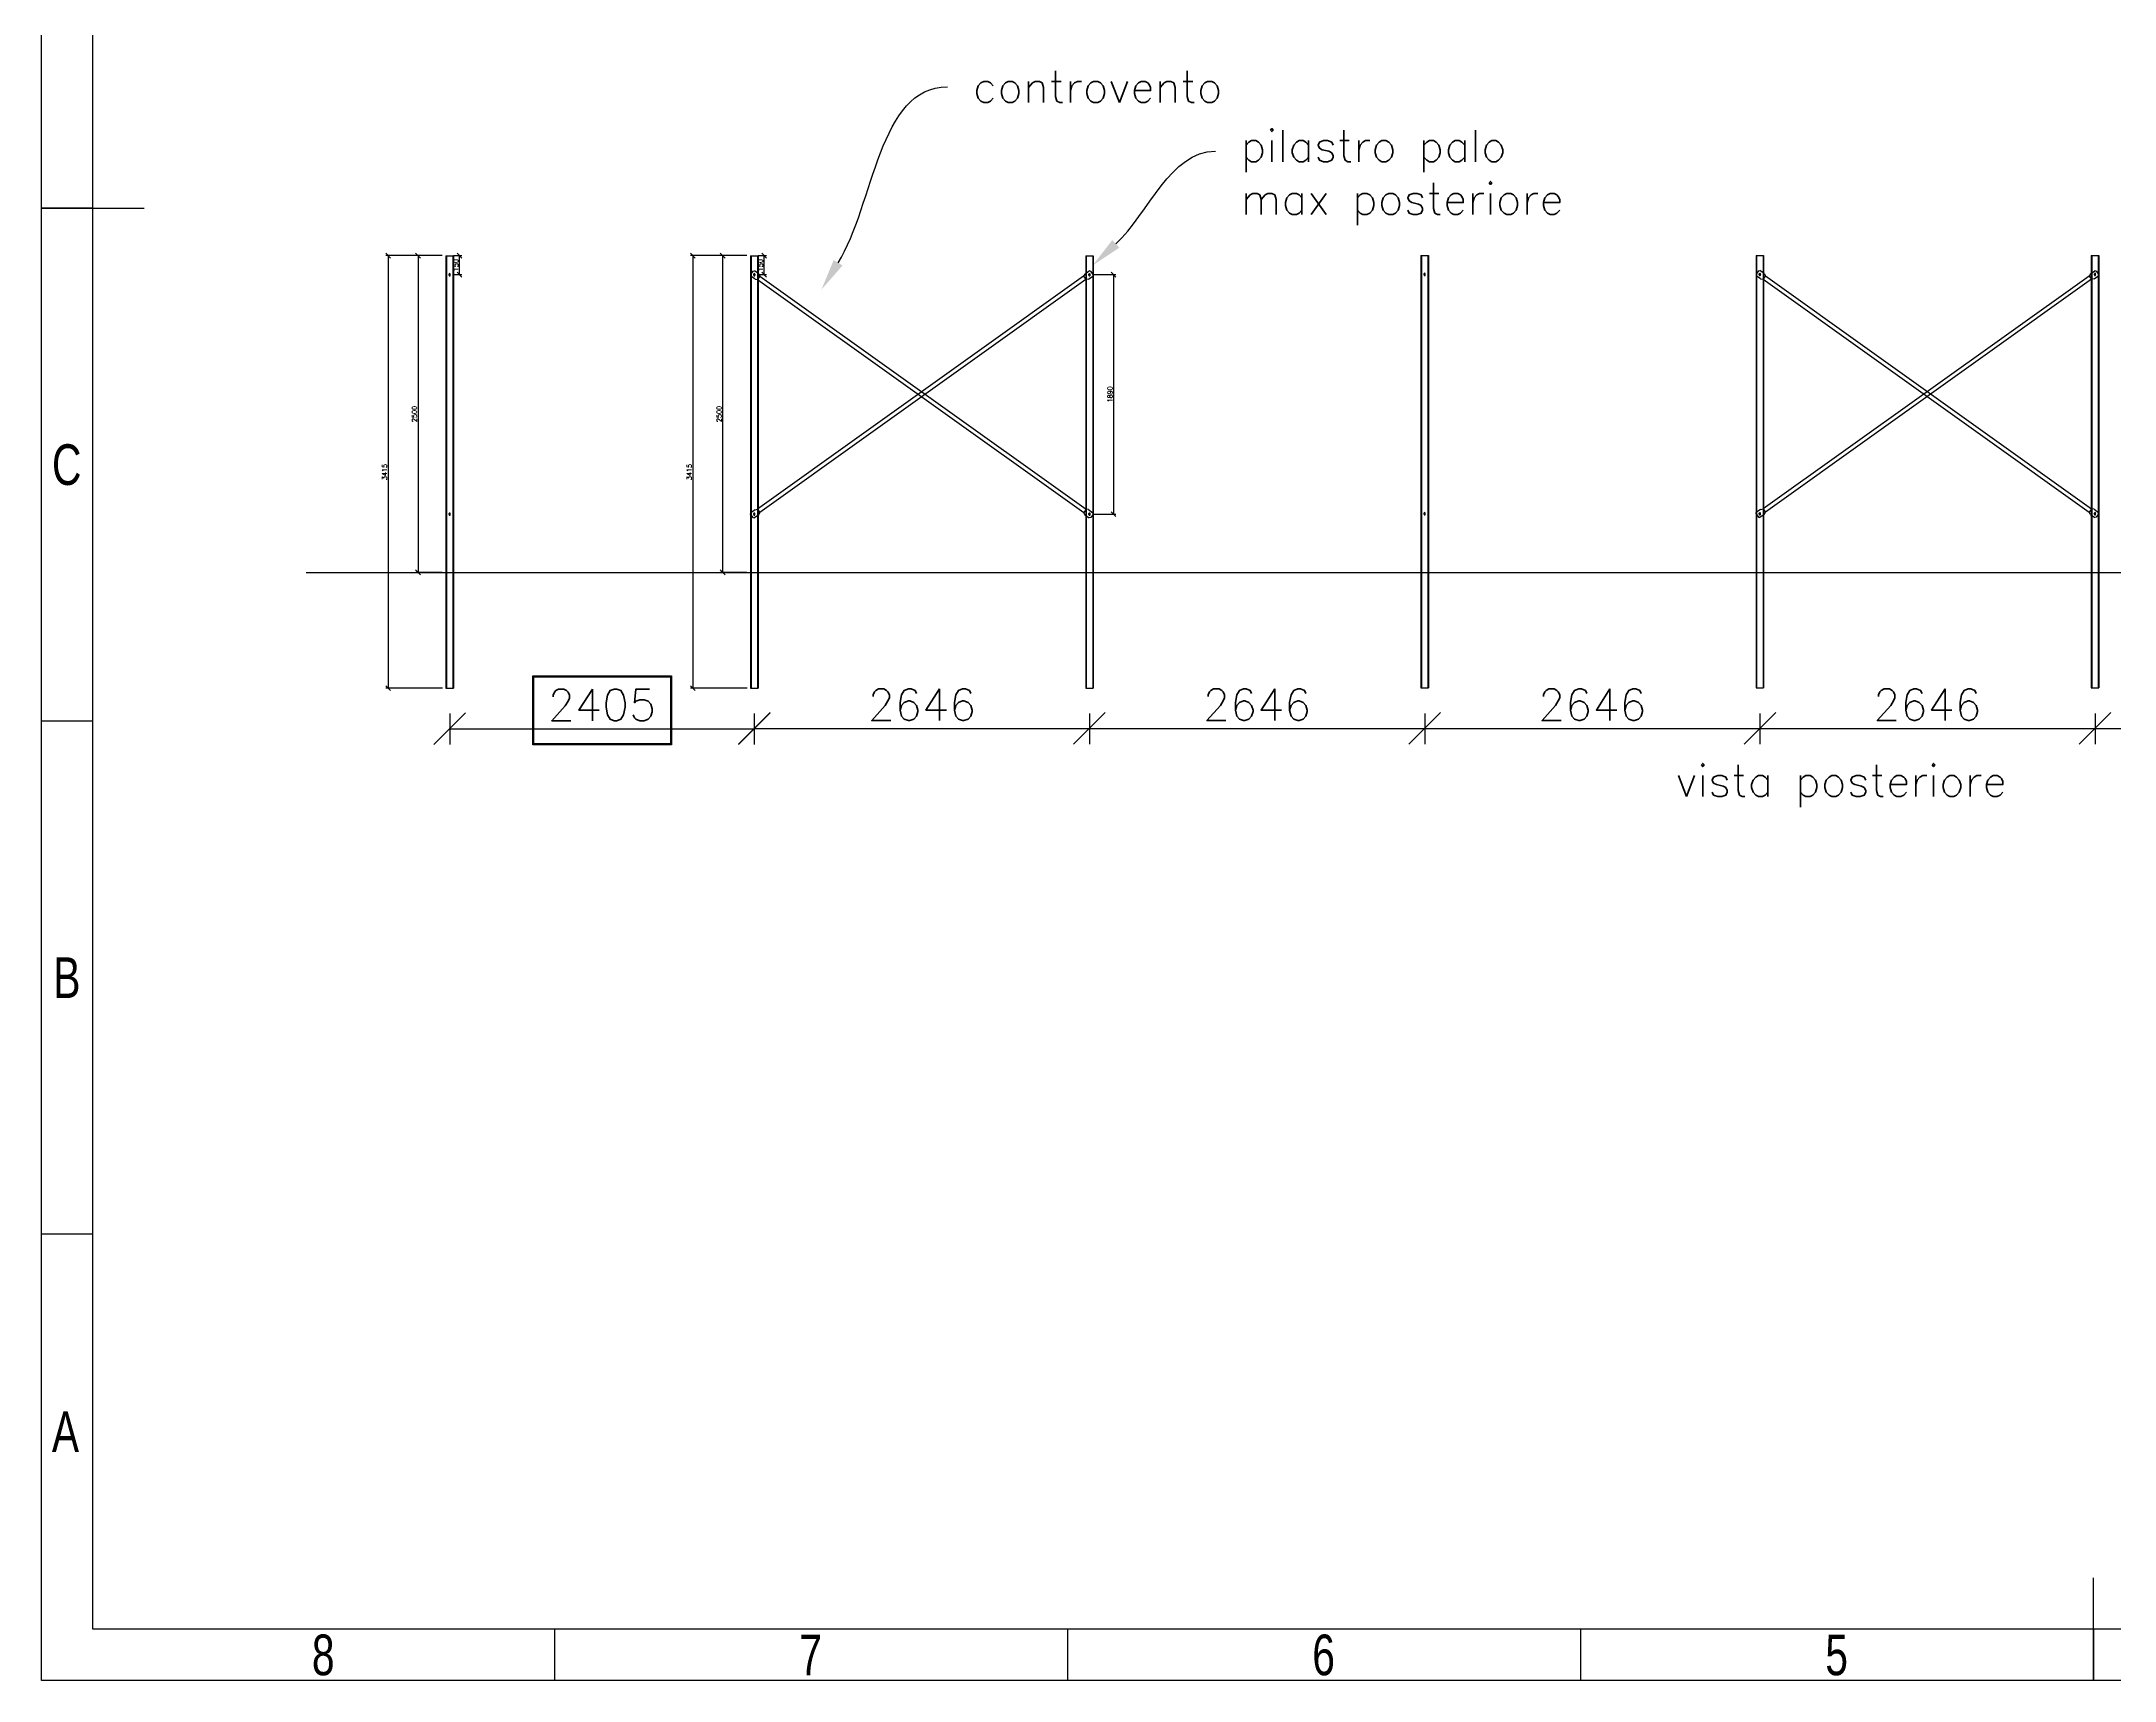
# Model space of a CAD drawing. Header units: millimetres. Extents: x -116399 to 112199, y -90759 to -31335.
# Drawn here: x -369 to 15997, y -90759 to -77820 of the extents above; entities that cross this region are included whole.
import ezdxf
from ezdxf import colors
from ezdxf.entities.mleader import LeaderData, LeaderLine
from ezdxf.math import Vec2, Vec3

# ---------------------------------------------------------------- set-up
doc = ezdxf.new("R2010")
doc.units = ezdxf.units.MM
doc.styles.add('Annotative', font='simplex.shx', dxfattribs={"height": 2.5})
doc.styles.add('SLDTEXTSTYLE0', font='TXT', dxfattribs={"width": 0.75})
doc.dimstyles.new('Annotative', dxfattribs={"dimscale": 0, "dimtxt": 2.5, "dimasz": 2.5, "dimexe": 1.25, "dimexo": 2, "dimtad": 1, "dimtxsty": 'Annotative', "dimblk": 'OBLIQUE', "dimcen": 2.5, "dimazin": 3, "dimtfac": 1, "dimtmove": 0, "dimatfit": 3, "dimfxl": 1})

# ---------------------------------------------------------------- blocks, each defined once
blk = doc.blocks.new('1_50 TERRANOVA oriz A3')
at = {"color": 7, "linetype": 'Continuous'}
for p, q in [((0, -14350), (0, 0)), ((250, -14100), (250, -250)), ((0, -7175), (500, -7175)), ((250, -7175), (0, -7175)), ((250, -9675), (0, -9675)), ((250, -12175), (0, -12175)), ((10000, -14350), (10000, -13850)), ((19750, -14100), (250, -14100)), ((2500, -14100), (2500, -14350)), ((5000, -14100), (5000, -14350)), ((7500, -14100), (7500, -14350)), ((10000, -14100), (10000, -14350)), ((20000, -14350), (0, -14350))]:
    blk.add_line(p, q, dxfattribs=at)
at = {"color": 7, "linetype": 'Continuous', "char_height": 198, "attachment_point": 2, "style": 'SLDTEXTSTYLE0'}
for s, insert in [('C', (123, -8326)), ('B', (124, -10826)), ('A', (117, -13039)), ('8', (1373, -14126)), ('7', (3748, -14126)), ('6', (6248, -14126)), ('5', (8748, -14126))]:
    blk.add_mtext(s, dxfattribs=dict(at, insert=insert))
blk = doc.blocks.new('_Oblique')
at = {"color": 0, "linetype": 'ByBlock', "lineweight": -2}
blk.add_line((-0.5, -0.5), (0.5, 0.5), dxfattribs=at)
blk = doc.blocks.new('*D536')
at = {"color": 8, "lineweight": -2}
for p, q in [((2854, -83126), (2854, -83371)), ((5259, -83126), (5259, -83371)), ((2854, -83246), (5259, -83246))]:
    blk.add_line(p, q, dxfattribs=at)
at = {"layer": 'Defpoints', "color": 0}
for p in [(2854, -82926), (5259, -82926), (5259, -83246)]:
    blk.add_point(p, dxfattribs=at)
at = {"color": 8, "lineweight": -2, "xscale": 250, "yscale": 250, "zscale": 250, "rotation": 180}
blk.add_blockref('_Oblique', (2854, -83246), dxfattribs=at)
at = {"color": 8, "lineweight": -2, "xscale": 250, "yscale": 250, "zscale": 250}
blk.add_blockref('_Oblique', (5259, -83246), dxfattribs=at)
at = {"insert": (4056, -83058), "char_height": 250, "attachment_point": 5, "style": 'Annotative'}
blk.add_mtext('2405', dxfattribs=at)
blk = doc.blocks.new('*D537')
at = {"color": 8, "lineweight": -2}
for p, q in [((7905, -83124), (7905, -83368)), ((10551, -83124), (10551, -83368)), ((7905, -83243), (10551, -83243))]:
    blk.add_line(p, q, dxfattribs=at)
at = {"layer": 'Defpoints', "color": 0}
for p in [(7905, -82924), (10551, -82924), (10551, -83243)]:
    blk.add_point(p, dxfattribs=at)
at = {"color": 8, "lineweight": -2, "xscale": 250, "yscale": 250, "zscale": 250, "rotation": 180}
blk.add_blockref('_Oblique', (7905, -83243), dxfattribs=at)
at = {"color": 8, "lineweight": -2, "xscale": 250, "yscale": 250, "zscale": 250}
blk.add_blockref('_Oblique', (10551, -83243), dxfattribs=at)
at = {"insert": (9228, -83056), "char_height": 250, "attachment_point": 5, "style": 'Annotative'}
blk.add_mtext('2646', dxfattribs=at)
blk = doc.blocks.new('*D538')
at = {"color": 8, "lineweight": -2}
for p, q in [((10551, -83124), (10551, -83368)), ((13197, -83124), (13197, -83368)), ((10551, -83243), (13197, -83243))]:
    blk.add_line(p, q, dxfattribs=at)
at = {"layer": 'Defpoints', "color": 0}
for p in [(10551, -82924), (13197, -82924), (13197, -83243)]:
    blk.add_point(p, dxfattribs=at)
at = {"color": 8, "lineweight": -2, "xscale": 250, "yscale": 250, "zscale": 250, "rotation": 180}
blk.add_blockref('_Oblique', (10551, -83243), dxfattribs=at)
at = {"color": 8, "lineweight": -2, "xscale": 250, "yscale": 250, "zscale": 250}
blk.add_blockref('_Oblique', (13197, -83243), dxfattribs=at)
at = {"insert": (11874, -83056), "char_height": 250, "attachment_point": 5, "style": 'Annotative'}
blk.add_mtext('2646', dxfattribs=at)
blk = doc.blocks.new('*D539')
at = {"color": 8, "lineweight": -2}
for p, q in [((13197, -83124), (13197, -83368)), ((15843, -83124), (15843, -83368)), ((13197, -83243), (15843, -83243))]:
    blk.add_line(p, q, dxfattribs=at)
at = {"layer": 'Defpoints', "color": 0}
for p in [(13197, -82924), (15843, -82924), (15843, -83243)]:
    blk.add_point(p, dxfattribs=at)
at = {"color": 8, "lineweight": -2, "xscale": 250, "yscale": 250, "zscale": 250, "rotation": 180}
blk.add_blockref('_Oblique', (13197, -83243), dxfattribs=at)
at = {"color": 8, "lineweight": -2, "xscale": 250, "yscale": 250, "zscale": 250}
blk.add_blockref('_Oblique', (15843, -83243), dxfattribs=at)
at = {"insert": (14520, -83056), "char_height": 250, "attachment_point": 5, "style": 'Annotative'}
blk.add_mtext('2646', dxfattribs=at)
blk = doc.blocks.new('*D540')
at = {"color": 8, "lineweight": -2}
for p, q in [((15843, -83124), (15843, -83368)), ((18489, -83124), (18489, -83368)), ((15843, -83243), (18489, -83243))]:
    blk.add_line(p, q, dxfattribs=at)
at = {"layer": 'Defpoints', "color": 0}
for p in [(15843, -82924), (18489, -82924), (18489, -83243)]:
    blk.add_point(p, dxfattribs=at)
at = {"color": 8, "lineweight": -2, "xscale": 250, "yscale": 250, "zscale": 250, "rotation": 180}
blk.add_blockref('_Oblique', (15843, -83243), dxfattribs=at)
at = {"color": 8, "lineweight": -2, "xscale": 250, "yscale": 250, "zscale": 250}
blk.add_blockref('_Oblique', (18489, -83243), dxfattribs=at)
at = {"insert": (17166, -83056), "char_height": 250, "attachment_point": 5, "style": 'Annotative'}
blk.add_mtext('2646', dxfattribs=at)
blk = doc.blocks.new('*D544')
at = {"color": 8, "lineweight": -2}
for p, q in [((5199, -79511), (4754, -79511)), ((4773, -79511), (4773, -82926)), ((5203, -82926), (4754, -82926))]:
    blk.add_line(p, q, dxfattribs=at)
at = {"layer": 'Defpoints', "color": 0}
for p in [(5229, -79511), (4773, -82926), (5233, -82926)]:
    blk.add_point(p, dxfattribs=at)
at = {"color": 8, "lineweight": -2, "xscale": 37.5, "yscale": 37.5, "zscale": 37.5}
for p, rotation in [((4773, -79511), 90), ((4773, -82926), 270)]:
    blk.add_blockref('_Oblique', p, dxfattribs=dict(at, rotation=rotation))
at = {"insert": (4745, -81219), "char_height": 37.5, "attachment_point": 5, "rotation": 90, "style": 'Annotative'}
blk.add_mtext('3415', dxfattribs=at)
blk = doc.blocks.new('*D545')
at = {"color": 8, "lineweight": -2}
for p, q in [((5199, -79511), (4991, -79511)), ((5009, -79511), (5009, -82011)), ((5199, -82011), (4991, -82011))]:
    blk.add_line(p, q, dxfattribs=at)
at = {"layer": 'Defpoints', "color": 0}
for p in [(5229, -79511), (5009, -82011), (5229, -82011)]:
    blk.add_point(p, dxfattribs=at)
at = {"color": 8, "lineweight": -2, "xscale": 37.5, "yscale": 37.5, "zscale": 37.5}
for p, rotation in [((5009, -79511), 90), ((5009, -82011), 270)]:
    blk.add_blockref('_Oblique', p, dxfattribs=dict(at, rotation=rotation))
at = {"insert": (4981, -80761), "char_height": 37.5, "attachment_point": 5, "rotation": 90, "style": 'Annotative'}
blk.add_mtext('2500', dxfattribs=at)
blk = doc.blocks.new('*D546')
at = {"color": 8, "lineweight": -2}
for p, q in [((5289, -79511), (5355, -79511)), ((5336, -79661), (5336, -79511)), ((5289, -79661), (5355, -79661))]:
    blk.add_line(p, q, dxfattribs=at)
at = {"layer": 'Defpoints', "color": 0}
for p in [(5259, -79511), (5336, -79511), (5259, -79661)]:
    blk.add_point(p, dxfattribs=at)
at = {"color": 8, "lineweight": -2, "xscale": 37.5, "yscale": 37.5, "zscale": 37.5}
for p, rotation in [((5336, -79511), 90), ((5336, -79661), 270)]:
    blk.add_blockref('_Oblique', p, dxfattribs=dict(at, rotation=rotation))
at = {"insert": (5308, -79586), "char_height": 37.5, "attachment_point": 5, "rotation": 90, "style": 'Annotative'}
blk.add_mtext('150', dxfattribs=at)
blk = doc.blocks.new('*D553')
at = {"color": 8, "lineweight": -2}
for p, q in [((2794, -79511), (2349, -79511)), ((2368, -79511), (2368, -82926)), ((2798, -82926), (2349, -82926))]:
    blk.add_line(p, q, dxfattribs=at)
at = {"layer": 'Defpoints', "color": 0}
for p in [(2824, -79511), (2368, -82926), (2828, -82926)]:
    blk.add_point(p, dxfattribs=at)
at = {"color": 8, "lineweight": -2, "xscale": 37.5, "yscale": 37.5, "zscale": 37.5}
for p, rotation in [((2368, -79511), 90), ((2368, -82926), 270)]:
    blk.add_blockref('_Oblique', p, dxfattribs=dict(at, rotation=rotation))
at = {"insert": (2340, -81219), "char_height": 37.5, "attachment_point": 5, "rotation": 90, "style": 'Annotative'}
blk.add_mtext('3415', dxfattribs=at)
blk = doc.blocks.new('*D554')
at = {"color": 8, "lineweight": -2}
for p, q in [((2794, -79511), (2586, -79511)), ((2604, -79511), (2604, -82011)), ((2794, -82011), (2586, -82011))]:
    blk.add_line(p, q, dxfattribs=at)
at = {"layer": 'Defpoints', "color": 0}
for p in [(2824, -79511), (2604, -82011), (2824, -82011)]:
    blk.add_point(p, dxfattribs=at)
at = {"color": 8, "lineweight": -2, "xscale": 37.5, "yscale": 37.5, "zscale": 37.5}
for p, rotation in [((2604, -79511), 90), ((2604, -82011), 270)]:
    blk.add_blockref('_Oblique', p, dxfattribs=dict(at, rotation=rotation))
at = {"insert": (2576, -80761), "char_height": 37.5, "attachment_point": 5, "rotation": 90, "style": 'Annotative'}
blk.add_mtext('2500', dxfattribs=at)
blk = doc.blocks.new('*D555')
at = {"color": 8, "lineweight": -2}
for p, q in [((2884, -79511), (2950, -79511)), ((2931, -79661), (2931, -79511)), ((2884, -79661), (2950, -79661))]:
    blk.add_line(p, q, dxfattribs=at)
at = {"layer": 'Defpoints', "color": 0}
for p in [(2854, -79511), (2931, -79511), (2854, -79661)]:
    blk.add_point(p, dxfattribs=at)
at = {"color": 8, "lineweight": -2, "xscale": 37.5, "yscale": 37.5, "zscale": 37.5}
for p, rotation in [((2931, -79511), 90), ((2931, -79661), 270)]:
    blk.add_blockref('_Oblique', p, dxfattribs=dict(at, rotation=rotation))
at = {"insert": (2903, -79586), "char_height": 37.5, "attachment_point": 5, "rotation": 90, "style": 'Annotative'}
blk.add_mtext('150', dxfattribs=at)
blk = doc.blocks.new('*D556')
at = {"color": 8, "lineweight": -2}
for p, q in [((7935, -79661), (8114, -79661)), ((8095, -79661), (8095, -81551)), ((7935, -81551), (8114, -81551))]:
    blk.add_line(p, q, dxfattribs=at)
at = {"layer": 'Defpoints', "color": 0}
for p in [(7905, -79661), (7905, -81551), (8095, -81551)]:
    blk.add_point(p, dxfattribs=at)
at = {"color": 8, "lineweight": -2, "xscale": 37.5, "yscale": 37.5, "zscale": 37.5}
for p, rotation in [((8095, -79661), 90), ((8095, -81551), 270)]:
    blk.add_blockref('_Oblique', p, dxfattribs=dict(at, rotation=rotation))
at = {"insert": (8067, -80606), "char_height": 37.5, "attachment_point": 5, "rotation": 90, "style": 'Annotative'}
blk.add_mtext('1890', dxfattribs=at)
blk = doc.blocks.new('A$Cfa87487f')
at = {"color": 1}
for p, q in [((-25, 21), (-17, 30)), ((-25, 21), (-25, -11)), ((25, 30), (-17, 30)), ((25, 30), (43, 21)), ((43, 21), (3207, 21)), ((43, 21), (43, -11)), ((3225, 30), (3207, 21)), ((3207, 21), (3207, -11)), ((3225, 30), (3267, 30)), ((3275, 21), (3267, 30)), ((3275, 21), (3275, -11)), ((-25, -11), (-17, -20)), ((25, -20), (-17, -20)), ((25, -20), (43, -11)), ((43, -11), (3207, -11)), ((3225, -20), (3207, -11)), ((3225, -20), (3267, -20)), ((3275, -11), (3267, -20))]:
    blk.add_line(p, q, dxfattribs=at)
for centre in [(0, 5), (3250, 5)]:
    blk.add_circle(centre, 5, dxfattribs=at)
blk = doc.blocks.new('*D557')
at = {"color": 8, "lineweight": -2}
for p, q in [((5259, -83124), (5259, -83368)), ((7905, -83124), (7905, -83368)), ((5259, -83243), (7905, -83243))]:
    blk.add_line(p, q, dxfattribs=at)
at = {"layer": 'Defpoints', "color": 0}
for p in [(5259, -82924), (7905, -82924), (7905, -83243)]:
    blk.add_point(p, dxfattribs=at)
at = {"color": 8, "lineweight": -2, "xscale": 250, "yscale": 250, "zscale": 250, "rotation": 180}
blk.add_blockref('_Oblique', (5259, -83243), dxfattribs=at)
at = {"color": 8, "lineweight": -2, "xscale": 250, "yscale": 250, "zscale": 250}
blk.add_blockref('_Oblique', (7905, -83243), dxfattribs=at)
at = {"insert": (6582, -83056), "char_height": 250, "attachment_point": 5, "style": 'Annotative'}
blk.add_mtext('2646', dxfattribs=at)

msp = doc.modelspace()

# ---------------------------------------------------------------- linework, layer by layer
at = {"color": 7, "linetype": 'Continuous', "lineweight": 25}
for p, q in [((2823.876, -79511.49), (2823.876, -82926.49)), ((2823.876, -79511.49), (2827.876, -79511.49)), ((2827.876, -79511.49), (2879.876, -79511.49)), ((2827.876, -79511.49), (2827.876, -82926.49)), ((2879.876, -79511.49), (2883.876, -79511.49)), ((2879.876, -79511.49), (2879.876, -82926.49)), ((2883.876, -79511.49), (2883.876, -82926.49)), ((5228.876, -79511.49), (5228.876, -82926.49)), ((5228.876, -79511.49), (5232.876, -79511.49)), ((5232.876, -79511.49), (5284.876, -79511.49)), ((5232.876, -79511.49), (5232.876, -82926.49)), ((5284.876, -79511.49), (5288.876, -79511.49)), ((5284.876, -79511.49), (5284.876, -82926.49)), ((5288.876, -79511.49), (5288.876, -82926.49)), ((7874.876, -79511.49), (7874.876, -82926.49)), ((7874.876, -79511.49), (7878.876, -79511.49)), ((7878.876, -79511.49), (7930.876, -79511.49)), ((7878.876, -79511.49), (7878.876, -82926.49)), ((7930.876, -79511.49), (7934.876, -79511.49)), ((7930.876, -79511.49), (7930.876, -82926.49)), ((7934.876, -79511.49), (7934.876, -82926.49)), ((10520.876, -79508.739), (10520.876, -82923.739)), ((10520.876, -79508.739), (10524.876, -79508.739)), ((10524.876, -79508.739), (10576.876, -79508.739)), ((10524.876, -79508.739), (10524.876, -82923.739)), ((10576.876, -79508.739), (10580.876, -79508.739)), ((10576.876, -79508.739), (10576.876, -82923.739)), ((10580.876, -79508.739), (10580.876, -82923.739)), ((13166.876, -79508.739), (13166.876, -82923.739)), ((13166.876, -79508.739), (13170.876, -79508.739)), ((13170.876, -79508.739), (13222.876, -79508.739)), ((13170.876, -79508.739), (13170.876, -82923.739)), ((13222.876, -79508.739), (13226.876, -79508.739)), ((13222.876, -79508.739), (13222.876, -82923.739)), ((13226.876, -79508.739), (13226.876, -82923.739)), ((15812.876, -79508.739), (15812.876, -82923.739)), ((15812.876, -79508.739), (15816.876, -79508.739)), ((15816.876, -79508.739), (15868.876, -79508.739)), ((15816.876, -79508.739), (15816.876, -82923.739)), ((15868.876, -79508.739), (15872.876, -79508.739)), ((15868.876, -79508.739), (15868.876, -82923.739)), ((15872.876, -79508.739), (15872.876, -82923.739)), ((2848.876, -79665.49), (2848.876, -79657.49)), ((2858.876, -79665.49), (2858.876, -79657.49)), ((2858.876, -79665.49), (2858.876, -79658.906)), ((5253.876, -79665.49), (5253.876, -79657.49)), ((5263.876, -79665.49), (5263.876, -79657.49)), ((5263.876, -79665.49), (5263.876, -79658.906)), ((7899.876, -79665.49), (7899.876, -79657.49)), ((7909.876, -79665.49), (7909.876, -79657.49)), ((7909.876, -79665.49), (7909.876, -79658.906)), ((10545.876, -79662.739), (10545.876, -79654.739)), ((10555.876, -79662.739), (10555.876, -79654.739)), ((10555.876, -79662.739), (10555.876, -79656.155)), ((13191.876, -79662.739), (13191.876, -79654.739)), ((13201.876, -79662.739), (13201.876, -79654.739)), ((13201.876, -79662.739), (13201.876, -79656.155)), ((15837.876, -79662.739), (15837.876, -79654.739)), ((15847.876, -79662.739), (15847.876, -79654.739)), ((15847.876, -79662.739), (15847.876, -79656.155)), ((2848.876, -81555.49), (2848.876, -81547.49)), ((2858.876, -81555.49), (2858.876, -81547.49)), ((2858.876, -81555.49), (2858.876, -81548.906)), ((5253.876, -81555.49), (5253.876, -81547.49)), ((5263.876, -81555.49), (5263.876, -81547.49)), ((5263.876, -81555.49), (5263.876, -81548.906)), ((7899.876, -81555.49), (7899.876, -81547.49)), ((7909.876, -81555.49), (7909.876, -81547.49)), ((7909.876, -81555.49), (7909.876, -81548.906)), ((7909.876, -81555.49), (7909.876, -81548.906)), ((10545.876, -81552.739), (10545.876, -81544.739)), ((10555.876, -81552.739), (10555.876, -81544.739)), ((10555.876, -81552.739), (10555.876, -81546.155)), ((13191.876, -81552.739), (13191.876, -81544.739)), ((13201.876, -81552.739), (13201.876, -81544.739)), ((13201.876, -81552.739), (13201.876, -81546.155)), ((15837.876, -81552.739), (15837.876, -81544.739)), ((15847.876, -81552.739), (15847.876, -81544.739)), ((15847.876, -81552.739), (15847.876, -81546.155)), ((2823.876, -82926.49), (2827.876, -82926.49)), ((2827.876, -82926.49), (2879.876, -82926.49)), ((2879.876, -82926.49), (2883.876, -82926.49)), ((5228.876, -82926.49), (5232.876, -82926.49)), ((5232.876, -82926.49), (5284.876, -82926.49)), ((5284.876, -82926.49), (5288.876, -82926.49)), ((7874.876, -82926.49), (7878.876, -82926.49)), ((7878.876, -82926.49), (7930.876, -82926.49)), ((7930.876, -82926.49), (7934.876, -82926.49)), ((10520.876, -82923.739), (10524.876, -82923.739)), ((10524.876, -82923.739), (10576.876, -82923.739)), ((10576.876, -82923.739), (10580.876, -82923.739)), ((13166.876, -82923.739), (13170.876, -82923.739)), ((13170.876, -82923.739), (13222.876, -82923.739)), ((13222.876, -82923.739), (13226.876, -82923.739)), ((15812.876, -82923.739), (15816.876, -82923.739)), ((15816.876, -82923.739), (15868.876, -82923.739)), ((15868.876, -82923.739), (15872.876, -82923.739))]:
    msp.add_line(p, q, dxfattribs=at)
at = {"color": 1}
for p, q in [((2848.876, -79661.49), (2858.876, -79661.49)), ((5253.876, -79661.49), (5263.876, -79661.49)), ((7899.876, -79661.49), (7909.876, -79661.49)), ((10545.876, -79658.739), (10555.876, -79658.739)), ((13191.876, -79658.739), (13201.876, -79658.739)), ((15837.876, -79658.739), (15847.876, -79658.739)), ((2848.876, -81551.49), (2858.876, -81551.49)), ((5253.876, -81551.49), (5263.876, -81551.49)), ((7899.876, -81551.49), (7909.876, -81551.49)), ((7899.876, -81551.49), (7909.876, -81551.49)), ((10545.876, -81548.739), (10555.876, -81548.739)), ((13191.876, -81548.739), (13201.876, -81548.739)), ((15837.876, -81548.739), (15847.876, -81548.739))]:
    msp.add_line(p, q, dxfattribs=at)
msp.add_line((1722.334, -82011.49), (27321.781, -82011.49))
at = {"color": 7, "linetype": 'Continuous', "lineweight": 25}
msp.add_lwpolyline([(7909.876, -81555.49), (7909.876, -81547.49, 1), (7899.876, -81547.49), (7899.876, -81555.49, 1)], format="xyb", close=True, dxfattribs=at)
at = {"color": 1}
for points in [[(3509.471, -82827.328), (4604.79, -82827.328), (4604.79, -83371.957), (3509.471, -83371.957)], [(3511.471, -82829.328), (4602.79, -82829.328), (4602.79, -83369.957), (3511.471, -83369.957)], [(3513.471, -82831.328), (4600.79, -82831.328), (4600.79, -83367.957), (3513.471, -83367.957)], [(3515.471, -82833.328), (4598.79, -82833.328), (4598.79, -83365.957), (3515.471, -83365.957)], [(3517.471, -82835.328), (4596.79, -82835.328), (4596.79, -83363.957), (3517.471, -83363.957)]]:
    msp.add_lwpolyline(points, close=True, dxfattribs=at)
at = {"color": 7, "linetype": 'Continuous', "lineweight": 25}
for centre, start, end in [((2853.876, -79657.49), 0, 180), ((2853.876, -79665.49), 180, 0), ((2853.876, -79665.49), 310.1841058, 0), ((5258.876, -79657.49), 0, 180), ((5258.876, -79665.49), 180, 0), ((5258.876, -79665.49), 310.1841058, 0), ((7904.876, -79657.49), 0, 180), ((7904.876, -79665.49), 180, 0), ((7904.876, -79665.49), 310.1841058, 0), ((10550.876, -79654.739), 0, 180), ((10550.876, -79662.739), 180, 0), ((10550.876, -79662.739), 310.1841058, 0), ((13196.876, -79654.739), 0, 180), ((13196.876, -79662.739), 180, 0), ((13196.876, -79662.739), 310.1841058, 0), ((15842.876, -79654.739), 0, 180), ((15842.876, -79662.739), 180, 0), ((15842.876, -79662.739), 310.1841058, 0), ((2853.876, -81547.49), 0, 180), ((2853.876, -81555.49), 180, 0), ((2853.876, -81555.49), 310.1841058, 0), ((5258.876, -81547.49), 0, 180), ((5258.876, -81555.49), 180, 0), ((5258.876, -81555.49), 310.1841058, 0), ((7904.876, -81547.49), 0, 180), ((7904.876, -81555.49), 180, 0), ((7904.876, -81555.49), 310.1841058, 0), ((7904.876, -81555.49), 310.1841058, 0), ((10550.876, -81544.739), 0, 180), ((10550.876, -81552.739), 180, 0), ((10550.876, -81552.739), 310.1841058, 0), ((13196.876, -81544.739), 0, 180), ((13196.876, -81552.739), 180, 0), ((13196.876, -81552.739), 310.1841058, 0), ((15842.876, -81544.739), 0, 180), ((15842.876, -81552.739), 180, 0), ((15842.876, -81552.739), 310.1841058, 0)]:
    msp.add_arc(centre, 5, start, end, dxfattribs=at)

# ---------------------------------------------------------------- block references
at = {"xscale": 1.62, "yscale": 1.62, "zscale": 1.62}
msp.add_blockref('1_50 TERRANOVA oriz A3', (-368.557, -67512.106), dxfattribs=at)
at = {"color": 1, "xscale": -1}
for p, rotation in [((7905.904, -79665.816), 35.55322530207913), ((15844.416, -79663.783), 35.53767779197458)]:
    msp.add_blockref('A$Cfa87487f', p, dxfattribs=dict(at, rotation=rotation))
at = {"color": 1}
for p, rotation in [((5255.97, -79665.558), 324.4623222080257), ((13193.97, -79662.807), 324.4623222080255)]:
    msp.add_blockref('A$Cfa87487f', p, dxfattribs=dict(at, rotation=rotation))

# ---------------------------------------------------------------- texts
at = {"insert": (12532.349, -83531.694), "char_height": 250, "width": 6502.66032, "attachment_point": 1, "style": 'Annotative'}
msp.add_mtext('vista posteriore', dxfattribs=at)

# ---------------------------------------------------------------- dimensions: what is measured, and where the dimension line sits
for base, p1, p2, picture, middle in [((2368.233, -82926.49), (2823.876, -79511.49), (2827.876, -82926.49), '*D553', (2340.108, -81218.99)), ((2604.268, -82011.49), (2823.876, -79511.49), (2823.876, -82011.49), '*D554', (2576.143, -80761.49)), ((4773.233, -82926.49), (5228.876, -79511.49), (5232.876, -82926.49), '*D544', (4745.108, -81218.99)), ((5009.268, -82011.49), (5228.876, -79511.49), (5228.876, -82011.49), '*D545', (4981.143, -80761.49))]:
    dim = msp.add_linear_dim(base=base, p1=p1, p2=p2, angle=90, dimstyle='Annotative', override={"dimscale": 0, "dimtix": 0, "dimtofl": 1, "dimtmove": 0, "dimatfit": 3})
    dim.commit()
    dim.dimension.update_dxf_attribs({"geometry": picture, "text_midpoint": middle})
at = {"color": 5}
for base, p1, p2, picture, middle in [((2931.21, -79511.49), (2853.876, -79661.49), (2853.876, -79511.49), '*D555', (2903.085, -79586.49)), ((5336.21, -79511.49), (5258.876, -79661.49), (5258.876, -79511.49), '*D546', (5308.085, -79586.49)), ((8095.097, -81551.49), (7904.876, -79661.49), (7904.876, -81551.49), '*D556', (8066.972, -80606.49))]:
    dim = msp.add_linear_dim(base=base, p1=p1, p2=p2, angle=90, dimstyle='Annotative', override={"dimscale": 0, "dimtix": 0, "dimtofl": 1, "dimtmove": 0, "dimatfit": 3}, dxfattribs=at)
    dim.commit()
    dim.dimension.update_dxf_attribs({"geometry": picture, "text_midpoint": middle})
at = {"color": 1}
dim = msp.add_linear_dim(base=(5258.876, -83245.988), p1=(2853.876, -82926.49), p2=(5258.876, -82926.49), dimstyle='Annotative', override={"dimscale": 0, "dimtix": 0, "dimtofl": 1, "dimtmove": 0, "dimatfit": 3}, dxfattribs=at)
dim.commit()
dim.dimension.update_dxf_attribs({"geometry": '*D536', "text_midpoint": (4056.376, -83058.488)})
for base, p1, p2, picture, middle in [((7904.876, -83243.237), (5258.876, -82923.739), (7904.876, -82923.739), '*D557', (6581.876, -83055.737)), ((10550.876, -83243.237), (7904.876, -82923.739), (10550.876, -82923.739), '*D537', (9227.876, -83055.737)), ((13196.876, -83243.237), (10550.876, -82923.739), (13196.876, -82923.739), '*D538', (11873.876, -83055.737)), ((15842.876, -83243.237), (13196.876, -82923.739), (15842.876, -82923.739), '*D539', (14519.876, -83055.737)), ((18488.876, -83243.237), (15842.876, -82923.739), (18488.876, -82923.739), '*D540', (17165.876, -83055.737))]:
    dim = msp.add_linear_dim(base=base, p1=p1, p2=p2, dimstyle='Annotative', override={"dimscale": 0, "dimtix": 0, "dimtofl": 1, "dimtmove": 0, "dimatfit": 3})
    dim.commit()
    dim.dimension.update_dxf_attribs({"geometry": picture, "text_midpoint": middle})

# ---------------------------------------------------------------- leaders
ml = msp.add_multileader_mtext('Standard')
ml.set_content('controvento', color=256, style='Annotative')
ml.set_leader_properties(color=256)
ml.build(insert=Vec2(0, 0))
ml.multileader.update_dxf_attribs({"leader_type": 2, "text_top_attachment_type": 32, "text_bottom_attachment_type": 128, "arrow_head_size": 250, "scale": 100})
ctx = ml.context
ctx.base_point, ctx.scale, ctx.char_height, ctx.arrow_head_size, ctx.landing_gap_size, ctx.plane_origin = Vec3(6784.059, -78177.544), 100, 250, 250, 200, Vec3(5788.62, -79779.445)
notes = []
notes.append((ctx, [(0, (1, 1, 0), (5984.059, -78177.544), (1, 0), 800, [(0, [(5788.62, -79779.445)], 0, [])])]))
ctx.mtext.insert, ctx.mtext.flow_direction = Vec3(6984.059, -78052.544), 5
ml = msp.add_multileader_mtext('Standard')
ml.set_content('pilastro palo\\Pmax posteriore', color=256, style='Annotative')
ml.set_leader_properties(color=256)
ml.build(insert=Vec2(0, 0))
ml.multileader.update_dxf_attribs({"leader_type": 2, "text_top_attachment_type": 32, "text_bottom_attachment_type": 128, "arrow_head_size": 250, "scale": 100})
ctx = ml.context
ctx.base_point, ctx.scale, ctx.char_height, ctx.arrow_head_size, ctx.landing_gap_size, ctx.plane_origin = Vec3(8898.964, -78686.491), 100, 250, 250, 200, Vec3(7929.608, -79588.482)
notes.append((ctx, [(0, (1, 1, 0), (8098.964, -78686.491), (1, 0), 800, [(0, [(7929.608, -79588.482)], 0, [])])]))
ctx.mtext.insert, ctx.mtext.flow_direction = Vec3(9098.964, -78519.824), 5
for ctx, leaders in notes:
    for number, flags, end, landing, length, lines in leaders:
        leader = LeaderData()
        leader.index, (leader.has_last_leader_line, leader.has_dogleg_vector, leader.attachment_direction) = number, flags
        leader.last_leader_point, leader.dogleg_vector, leader.dogleg_length = Vec3(end), Vec3(landing), length
        for number, points, colour, breaks in lines:
            line = LeaderLine()
            line.index, line.vertices, line.color, line.breaks = number, Vec3.list(points), colors.encode_raw_color(colour), breaks
            leader.lines.append(line)
        ctx.leaders.append(leader)

doc.saveas('drawing.dxf')
